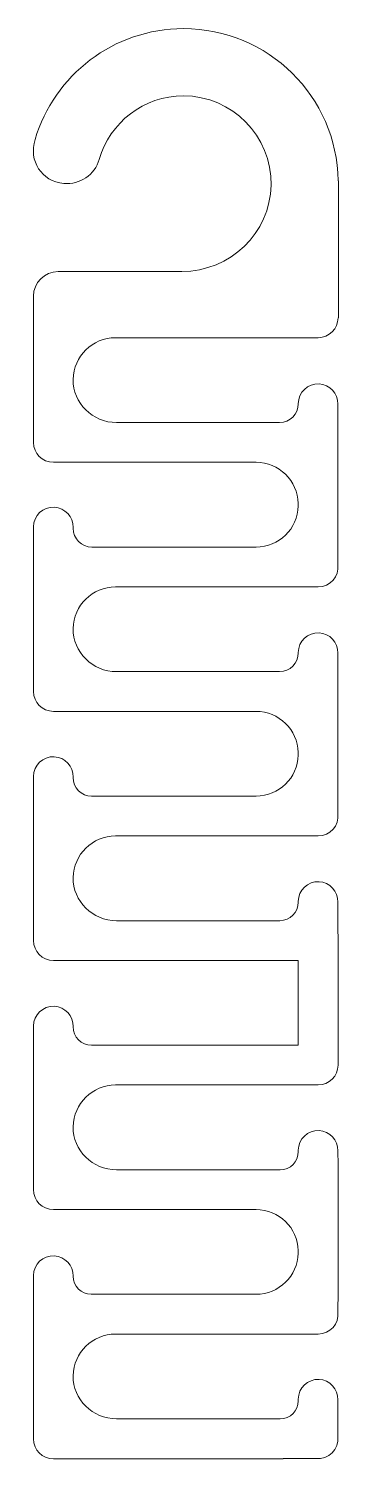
# Model space of a CAD drawing. Header units: inches. Extents: x 7.1 to 10.4, y -15 to 0.
import ezdxf

# ---------------------------------------------------------------- set-up
doc = ezdxf.new("R2010")
doc.units = ezdxf.units.IN
doc.header["$MEASUREMENT"] = 0
doc.layers.add('_U+0421_U+043B_U+043E_U+0439 1', color=7, linetype='Continuous')

msp = doc.modelspace()

# ---------------------------------------------------------------- linework, layer by layer
at = {"layer": '_U+0421_U+043B_U+043E_U+0439 1', "color": 1, "lineweight": 9, "true_color": 0xff0000}
msp.add_open_spline([(10.356, -1.597), (10.356, -1.597), (10.356, -3.034), (10.356, -3.034), (10.356, -3.034), (10.353, -3.034), (10.353, -3.034), (10.353, -3.149), (10.26, -3.242), (10.145, -3.242), (10.145, -3.242), (8.018, -3.242), (8.018, -3.242), (7.775, -3.242), (7.577, -3.438), (7.573, -3.679), (7.569, -3.928), (7.778, -4.132), (8.027, -4.132), (8.027, -4.132), (9.492, -4.132), (9.492, -4.132), (9.492, -4.132), (9.739, -4.132), (9.739, -4.132), (9.848, -4.132), (9.936, -4.043), (9.936, -3.934), (9.936, -3.816), (10.035, -3.721), (10.154, -3.727), (10.266, -3.732), (10.352, -3.828), (10.352, -3.94), (10.352, -3.94), (10.352, -5.622), (10.352, -5.622), (10.366, -5.747), (10.269, -5.855), (10.144, -5.855), (10.142, -5.855), (8.02, -5.855), (8.018, -5.855), (7.775, -5.855), (7.577, -6.05), (7.573, -6.292), (7.569, -6.54), (7.778, -6.744), (8.027, -6.744), (8.027, -6.744), (9.739, -6.744), (9.739, -6.744), (9.848, -6.744), (9.936, -6.655), (9.936, -6.546), (9.936, -6.546), (9.936, -6.544), (9.936, -6.544), (9.936, -6.426), (10.035, -6.331), (10.154, -6.337), (10.266, -6.342), (10.352, -6.438), (10.352, -6.55), (10.352, -6.55), (10.352, -8.234), (10.352, -8.234), (10.366, -8.36), (10.268, -8.467), (10.145, -8.467), (10.145, -8.467), (8.018, -8.467), (8.018, -8.467), (7.775, -8.467), (7.577, -8.662), (7.573, -8.904), (7.569, -9.152), (7.778, -9.356), (8.027, -9.356), (8.027, -9.356), (9.742, -9.356), (9.742, -9.356), (9.849, -9.356), (9.936, -9.269), (9.936, -9.161), (9.936, -9.161), (9.936, -9.154), (9.936, -9.154), (9.936, -9.036), (10.035, -8.941), (10.154, -8.947), (10.266, -8.952), (10.352, -9.048), (10.352, -9.16), (10.352, -9.14), (10.353, -9.933), (10.353, -10.87), (10.353, -10.985), (10.26, -11.079), (10.145, -11.079), (10.145, -11.079), (8.018, -11.079), (8.018, -11.079), (7.775, -11.079), (7.577, -11.274), (7.573, -11.516), (7.569, -11.765), (7.778, -11.968), (8.027, -11.968), (8.027, -11.968), (9.492, -11.968), (9.492, -11.968), (9.492, -11.968), (9.746, -11.968), (9.746, -11.968), (9.851, -11.968), (9.936, -11.883), (9.936, -11.778), (9.936, -11.778), (9.936, -11.764), (9.936, -11.764), (9.936, -11.646), (10.035, -11.551), (10.154, -11.557), (10.266, -11.562), (10.352, -11.658), (10.352, -11.77), (10.352, -11.761), (10.355, -12.268), (10.352, -13.459), (10.366, -13.584), (10.268, -13.691), (10.145, -13.691), (10.145, -13.691), (8.018, -13.691), (8.018, -13.691), (7.775, -13.691), (7.577, -13.886), (7.573, -14.128), (7.569, -14.377), (7.778, -14.58), (8.027, -14.58), (8.027, -14.58), (9.746, -14.58), (9.746, -14.58), (9.851, -14.58), (9.936, -14.495), (9.936, -14.39), (9.936, -14.39), (9.936, -14.374), (9.936, -14.374), (9.936, -14.256), (10.035, -14.161), (10.154, -14.166), (10.266, -14.172), (10.352, -14.268), (10.352, -14.38), (10.352, -14.38), (10.352, -14.765), (10.352, -14.765), (10.367, -14.896), (10.256, -15.015), (10.116, -14.997), (10.116, -14.997), (9.776, -14.997), (9.776, -14.997), (9.776, -14.997), (9.776, -14.999), (9.776, -14.999), (9.776, -14.999), (7.365, -14.999), (7.365, -14.999), (7.25, -14.999), (7.157, -14.906), (7.157, -14.791), (7.157, -14.791), (7.157, -13.078), (7.157, -13.078), (7.157, -12.96), (7.256, -12.865), (7.375, -12.871), (7.487, -12.876), (7.573, -12.972), (7.573, -13.084), (7.573, -13.189), (7.658, -13.274), (7.762, -13.274), (7.762, -13.274), (8.018, -13.274), (8.018, -13.274), (8.018, -13.274), (9.492, -13.274), (9.492, -13.274), (9.733, -13.274), (9.929, -13.082), (9.936, -12.843), (9.936, -12.843), (9.936, -12.816), (9.936, -12.816), (9.929, -12.577), (9.733, -12.385), (9.492, -12.385), (9.492, -12.385), (7.365, -12.385), (7.365, -12.385), (7.25, -12.385), (7.156, -12.292), (7.156, -12.176), (7.156, -12.173), (7.157, -10.759), (7.157, -10.461), (7.157, -10.343), (7.256, -10.248), (7.375, -10.254), (7.487, -10.259), (7.573, -10.355), (7.573, -10.467), (7.573, -10.575), (7.66, -10.662), (7.767, -10.662), (7.767, -10.662), (9.936, -10.662), (9.936, -10.662), (9.936, -10.662), (9.936, -9.773), (9.936, -9.773), (9.936, -9.773), (7.365, -9.773), (7.365, -9.773), (7.25, -9.773), (7.156, -9.679), (7.156, -9.564), (7.156, -8.049), (7.156, -8.39), (7.157, -7.844), (7.157, -7.726), (7.256, -7.631), (7.375, -7.637), (7.487, -7.642), (7.573, -7.738), (7.573, -7.85), (7.573, -7.85), (7.573, -7.855), (7.573, -7.855), (7.573, -7.963), (7.66, -8.05), (7.767, -8.05), (7.767, -8.05), (9.492, -8.05), (9.492, -8.05), (9.733, -8.05), (9.929, -7.858), (9.936, -7.619), (9.936, -7.619), (9.936, -7.592), (9.936, -7.592), (9.929, -7.353), (9.733, -7.161), (9.492, -7.161), (9.492, -7.161), (7.365, -7.161), (7.365, -7.161), (7.25, -7.161), (7.156, -7.067), (7.156, -6.952), (7.156, -6.95), (7.157, -5.229), (7.157, -5.227), (7.157, -5.109), (7.256, -5.014), (7.375, -5.02), (7.487, -5.025), (7.573, -5.121), (7.573, -5.233), (7.573, -5.233), (7.573, -5.24), (7.573, -5.24), (7.573, -5.349), (7.661, -5.438), (7.77, -5.438), (7.77, -5.438), (9.492, -5.438), (9.492, -5.438), (9.733, -5.438), (9.929, -5.246), (9.936, -5.007), (9.936, -5.007), (9.936, -4.98), (9.936, -4.98), (9.929, -4.741), (9.733, -4.549), (9.492, -4.549), (9.492, -4.549), (7.365, -4.549), (7.365, -4.549), (7.25, -4.549), (7.156, -4.455), (7.156, -4.34), (7.156, -3.851), (7.156, -2.808), (7.156, -2.808), (7.156, -2.665), (7.272, -2.548), (7.416, -2.548), (7.416, -2.548), (8.714, -2.548), (8.714, -2.548), (9.219, -2.548), (9.642, -2.147), (9.65, -1.642), (9.659, -1.127), (9.243, -0.706), (8.731, -0.706), (8.312, -0.706), (7.957, -0.988), (7.847, -1.372), (7.8, -1.534), (7.645, -1.64), (7.475, -1.624), (7.239, -1.602), (7.105, -1.389), (7.173, -1.162), (7.373, -0.491), (7.995, -0.001), (8.731, -0.001), (9.619, -0.001), (10.34, -0.713), (10.355, -1.597), (10.355, -1.597), (10.356, -1.597), (10.356, -1.597)], degree=3, knots=[0, 0, 0, 0, 1, 1, 1, 2, 2, 2, 3, 3, 3, 4, 4, 4, 5, 5, 5, 6, 6, 6, 7, 7, 7, 8, 8, 8, 9, 9, 9, 10, 10, 10, 11, 11, 11, 12, 12, 12, 13, 13, 13, 14, 14, 14, 15, 15, 15, 16, 16, 16, 17, 17, 17, 18, 18, 18, 19, 19, 19, 20, 20, 20, 21, 21, 21, 22, 22, 22, 23, 23, 23, 24, 24, 24, 25, 25, 25, 26, 26, 26, 27, 27, 27, 28, 28, 28, 29, 29, 29, 30, 30, 30, 31, 31, 31, 32, 32, 32, 33, 33, 33, 34, 34, 34, 35, 35, 35, 36, 36, 36, 37, 37, 37, 38, 38, 38, 39, 39, 39, 40, 40, 40, 41, 41, 41, 42, 42, 42, 43, 43, 43, 44, 44, 44, 45, 45, 45, 46, 46, 46, 47, 47, 47, 48, 48, 48, 49, 49, 49, 50, 50, 50, 51, 51, 51, 52, 52, 52, 53, 53, 53, 54, 54, 54, 55, 55, 55, 56, 56, 56, 57, 57, 57, 58, 58, 58, 59, 59, 59, 60, 60, 60, 61, 61, 61, 62, 62, 62, 63, 63, 63, 64, 64, 64, 65, 65, 65, 66, 66, 66, 67, 67, 67, 68, 68, 68, 69, 69, 69, 70, 70, 70, 71, 71, 71, 72, 72, 72, 73, 73, 73, 74, 74, 74, 75, 75, 75, 76, 76, 76, 77, 77, 77, 78, 78, 78, 79, 79, 79, 80, 80, 80, 81, 81, 81, 82, 82, 82, 83, 83, 83, 84, 84, 84, 85, 85, 85, 86, 86, 86, 87, 87, 87, 88, 88, 88, 89, 89, 89, 90, 90, 90, 91, 91, 91, 92, 92, 92, 93, 93, 93, 94, 94, 94, 95, 95, 95, 96, 96, 96, 97, 97, 97, 98, 98, 98, 99, 99, 99, 100, 100, 100, 101, 101, 101, 102, 102, 102, 103, 103, 103, 104, 104, 104, 105, 105, 105, 106, 106, 106, 107, 107, 107, 108, 108, 108, 109, 109, 109, 110, 110, 110, 110], dxfattribs=at)

doc.saveas('drawing.dxf')
